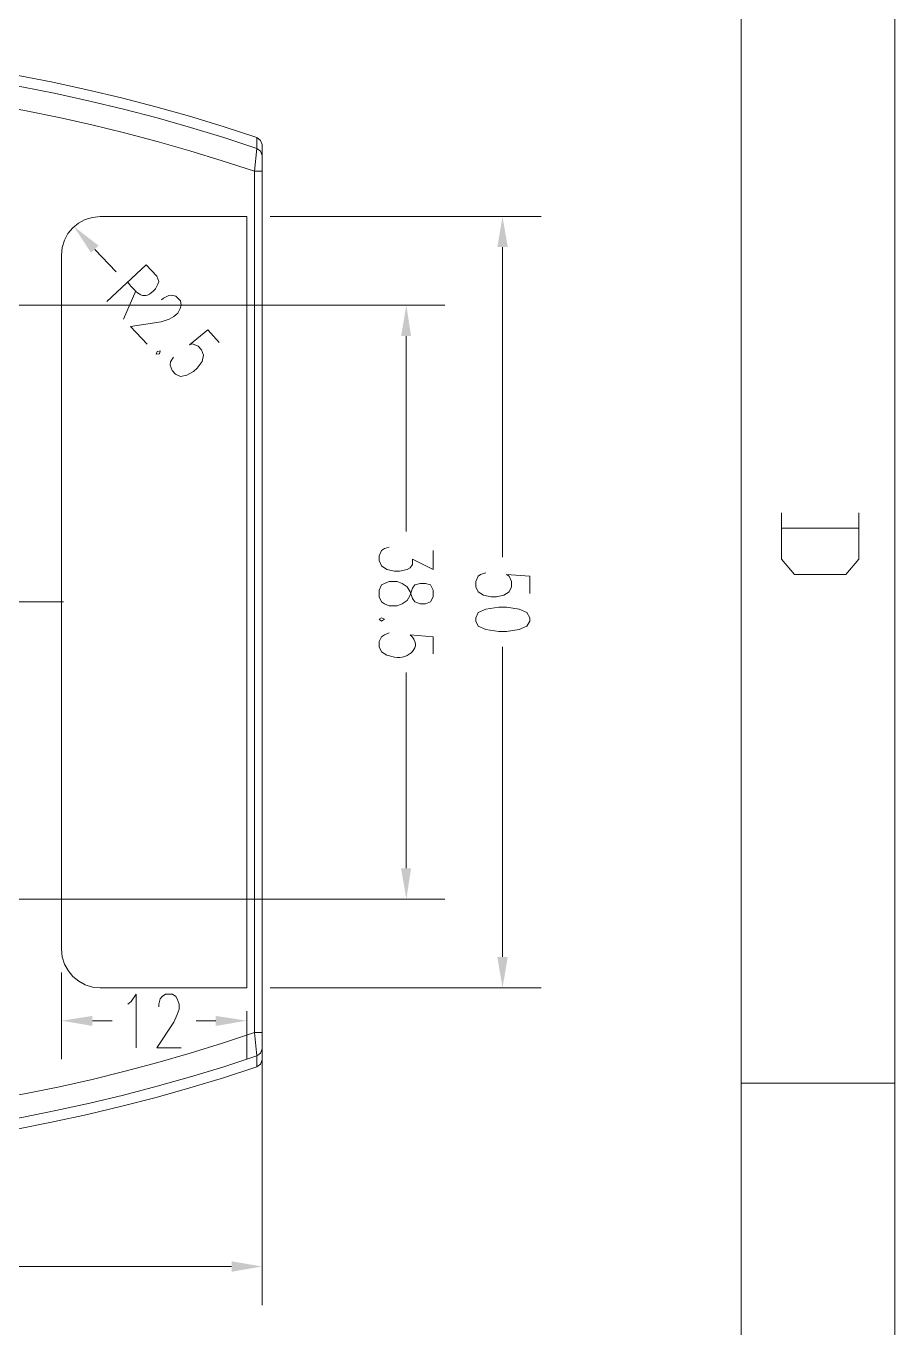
# Model space of a CAD drawing. Header units: millimetres. Extents: x 0 to 204, y 0 to 288.
# Drawn here: x 165 to 203.6, y 133.1 to 190.9 of the extents above; entities that cross this region are included whole.
import ezdxf

# ---------------------------------------------------------------- set-up
doc = ezdxf.new("R2010")
doc.units = ezdxf.units.MM

msp = doc.modelspace()

# ---------------------------------------------------------------- hatches: boundary and pattern name
h = msp.add_hatch(color=0)
h.dxf.hatch_style = 2
h.paths.add_polyline_path([(186.3725, 181.123167), (185.906833, 181.123167), (186.139667, 182.477833)])
h = msp.add_hatch(color=0)
h.dxf.hatch_style = 2
h.paths.add_polyline_path([(168.190333, 181.186667), (167.851667, 180.869167), (167.089667, 182.033333)])
h = msp.add_hatch(color=0)
h.dxf.hatch_style = 2
h.paths.add_polyline_path([(182.075667, 177.165), (181.631167, 177.165), (181.864, 178.540833)])
h = msp.add_hatch(color=0)
h.dxf.hatch_style = 2
h.paths.add_polyline_path([(182.075667, 153.521833), (181.631167, 153.521833), (181.864, 152.146)])
h = msp.add_hatch(color=0)
h.dxf.hatch_style = 2
h.paths.add_polyline_path([(186.3725, 149.584833), (185.906833, 149.584833), (186.139667, 148.209)])
h = msp.add_hatch(color=0)
h.dxf.hatch_style = 2
h.paths.add_polyline_path([(167.915167, 146.960167), (167.915167, 146.515667), (166.539333, 146.7485)])
h = msp.add_hatch(color=0)
h.dxf.hatch_style = 2
h.paths.add_polyline_path([(173.397333, 146.960167), (173.397333, 146.515667), (174.773167, 146.7485)])
h = msp.add_hatch(color=0)
h.dxf.hatch_style = 2
h.paths.add_polyline_path([(174.095833, 136.059333), (174.095833, 135.593667), (175.4505, 135.8265)])

# ---------------------------------------------------------------- linework, layer by layer
at = {"color": 0, "lineweight": 0}
for points in [[(203.581, 287.930167), (203.581, 0)], [(196.744167, 281.093333), (196.744167, 6.836833)], [(175.217667, 185.9915), (173.729042, 186.478523), (172.230765, 186.934539), (170.723477, 187.359496), (169.207822, 187.753344), (167.684439, 188.116031), (166.153972, 188.447505), (164.617062, 188.747717), (163.07435, 189.016614), (161.526479, 189.254145), (159.974091, 189.46026), (158.417826, 189.634907), (156.858328, 189.778035), (155.296238, 189.889593), (153.732198, 189.969529), (152.166849, 190.017793), (150.600833, 190.034333)], [(175.217667, 185.504667), (173.753291, 185.988137), (172.278493, 186.440599), (170.79403, 186.862141), (169.300657, 187.252851), (167.799132, 187.612818), (166.290212, 187.94213), (164.774651, 188.240876), (163.253208, 188.509143), (161.726639, 188.74702), (160.1957, 188.954596), (158.661148, 189.131958), (157.123739, 189.279196), (155.584229, 189.396397), (154.043377, 189.483651), (152.501937, 189.541044), (150.960667, 189.568667)], [(175.111833, 184.488667), (173.677498, 184.960657), (172.237964, 185.403619), (170.793257, 185.817543), (169.343404, 186.202423), (167.888431, 186.55825), (166.428363, 186.885017), (164.963229, 187.182715), (163.493053, 187.451339), (162.017863, 187.690878), (160.537684, 187.901327), (159.052544, 188.082676), (157.562467, 188.234919), (156.067482, 188.358047), (154.567613, 188.452053), (153.062888, 188.516929), (151.553333, 188.552667)], [(175.217667, 185.9915), (175.217667, 185.504667)], [(175.4505, 185.674), (175.387, 185.8645), (175.217667, 185.9915)], [(175.217667, 185.504667), (175.111833, 184.488667)], [(175.4505, 185.187167), (175.387, 185.377667), (175.217667, 185.504667)], [(175.4505, 185.674), (175.4505, 145.012833)], [(175.4505, 184.488667), (175.111833, 184.488667)], [(175.111833, 184.488667), (175.111833, 146.219333)], [(168.253833, 182.477833), (167.910439, 182.443506), (167.588026, 182.343838), (167.294543, 182.185789), (167.037941, 181.976316), (166.826169, 181.722376), (166.667177, 181.430927), (166.568915, 181.108927), (166.539333, 180.763333)], [(174.773167, 182.477833), (168.253833, 182.477833)], [(174.773167, 148.209), (174.773167, 182.477833)], [(175.810333, 182.477833), (187.854167, 182.477833)], [(186.139667, 181.123167), (186.139667, 167.343667)], [(166.539333, 180.763333), (166.539333, 149.9235)], [(168.9735, 180.0225), (168.021, 181.017333)], [(168.550167, 178.710167), (170.307, 180.34), (170.772667, 179.832), (170.857333, 179.599167), (170.815, 179.472167), (170.709167, 179.2605), (170.617198, 179.162768), (170.529258, 179.086129), (170.444919, 179.029385), (170.363753, 178.991336), (170.285332, 178.970785), (170.209228, 178.966533), (170.135014, 178.977383), (170.06226, 179.002134), (169.990541, 179.03959), (169.919427, 179.088552), (169.848491, 179.147821), (169.777304, 179.216199), (169.70544, 179.292487), (169.63247, 179.375488), (169.557966, 179.464003), (169.4815, 179.556833)], [(169.841333, 179.175833), (169.291, 177.927)], [(170.984333, 178.773667), (171.069, 178.858333), (171.301833, 178.964167), (171.428833, 178.985333), (171.619333, 178.943), (171.831, 178.731333), (171.852167, 178.540833), (171.809833, 178.392667), (171.704, 178.181), (171.534667, 178.032833), (171.323, 177.927), (170.963167, 177.8), (169.6085, 177.588333), (170.349333, 176.805167)], [(158.665333, 178.540833), (183.5785, 178.540833)], [(173.5455, 176.889833), (173.0375, 177.440167), (172.233167, 176.784), (172.360167, 176.826333), (172.614167, 176.7205), (172.762333, 176.551167), (172.847, 176.318333), (172.7835, 176.043167), (172.571833, 175.746833), (172.4025, 175.598667), (172.106167, 175.429333), (171.831, 175.365833), (171.598167, 175.471667), (171.45, 175.641), (171.365333, 175.873833), (171.3865, 176.022), (171.5135, 176.233667)], [(181.864, 177.165), (181.864, 168.486667)], [(198.543333, 169.312167), (198.543333, 167.259), (199.114833, 166.581667), (201.400833, 166.581667), (201.972333, 167.259), (201.972333, 169.312167)], [(201.972333, 168.634833), (198.543333, 168.634833)], [(183.049333, 167.64), (183.049333, 166.793333), (182.139167, 167.259), (182.139167, 167.026167), (182.033333, 166.878), (181.906333, 166.793333), (181.567667, 166.729833), (181.334833, 166.729833), (180.996167, 166.793333), (180.763333, 166.962667), (180.6575, 167.1955), (180.6575, 167.407167), (180.763333, 167.64), (180.890333, 167.724667), (181.102, 167.788167)], [(187.346167, 165.735), (187.346167, 166.497), (186.309, 166.581667), (186.436, 166.497), (186.541833, 166.264167), (186.541833, 166.031333), (186.436, 165.7985), (186.203167, 165.650333), (185.8645, 165.586833), (185.631667, 165.586833), (185.293, 165.650333), (185.060167, 165.7985), (184.954333, 166.031333), (184.954333, 166.264167), (185.060167, 166.497), (185.166, 166.581667), (185.398833, 166.645167)], [(166.624, 165.354), (148.230167, 165.354)], [(183.049333, 163.046833), (183.049333, 163.808833), (182.033333, 163.8935), (182.13151, 163.794093), (182.201767, 163.694744), (182.246037, 163.596506), (182.266249, 163.500428), (182.264333, 163.407563), (182.24222, 163.318961), (182.201839, 163.235674), (182.14512, 163.158752), (182.073994, 163.089247), (181.99039, 163.028209), (181.89624, 162.97669), (181.793472, 162.935741), (181.684017, 162.906413), (181.569806, 162.889758), (181.452768, 162.886825), (181.334833, 162.898667), (180.996167, 162.983333), (180.763333, 163.1315), (180.6575, 163.364333), (180.6575, 163.597167), (180.763333, 163.808833), (180.890333, 163.8935), (181.102, 163.978167)], [(186.139667, 149.584833), (186.139667, 163.364333)], [(181.864, 153.521833), (181.864, 162.221333)], [(158.665333, 152.146), (183.5785, 152.146)], [(166.539333, 149.9235), (166.570246, 149.583767), (166.67055, 149.263894), (166.83175, 148.971868), (167.045349, 148.715677), (167.302853, 148.503308), (167.595765, 148.342747), (167.91559, 148.241982), (168.253833, 148.209)], [(166.539333, 148.886333), (166.539333, 145.034)], [(168.253833, 148.209), (174.773167, 148.209)], [(175.810333, 148.209), (187.854167, 148.209)], [(169.4815, 147.489333), (169.629667, 147.595167), (169.8625, 147.933833), (169.8625, 145.542)], [(170.857333, 147.362333), (170.857333, 147.489333), (170.920833, 147.722167), (171.0055, 147.828), (171.153667, 147.933833), (171.471167, 147.933833), (171.619333, 147.828), (171.682833, 147.722167), (171.7675, 147.489333), (171.7675, 147.2565), (171.682833, 147.023667), (171.534667, 146.685), (170.772667, 145.542), (171.852167, 145.542)], [(174.773167, 147.171833), (174.773167, 145.034)], [(167.915167, 146.7485), (168.783, 146.7485)], [(173.397333, 146.7485), (172.5295, 146.7485)], [(151.553333, 142.134167), (153.052362, 142.168724), (154.550887, 142.233173), (156.048255, 142.327415), (157.543814, 142.451352), (159.036911, 142.604889), (160.526894, 142.787925), (162.01311, 143.000365), (163.494905, 143.242109), (164.971628, 143.513062), (166.442626, 143.813124), (167.907246, 144.142198), (169.364835, 144.500187), (170.814741, 144.886992), (172.256312, 145.302517), (173.688893, 145.746663), (175.111833, 146.219333)], [(175.111833, 146.219333), (175.217667, 145.182167)], [(175.4505, 146.219333), (175.111833, 146.219333)], [(175.4505, 145.499667), (175.387, 145.309167), (175.217667, 145.182167)], [(175.4505, 145.753667), (175.4505, 134.112)], [(150.600833, 140.673667), (152.156233, 140.68619), (153.715138, 140.731557), (155.276316, 140.809551), (156.838534, 140.919961), (158.40056, 141.062571), (159.961161, 141.237167), (161.519105, 141.443536), (163.073159, 141.681465), (164.622091, 141.950738), (166.164669, 142.251141), (167.699659, 142.582462), (169.22583, 142.944486), (170.741948, 143.336999), (172.246782, 143.759787), (173.739099, 144.212637), (175.217667, 144.695333)], [(150.960667, 141.139333), (152.504824, 141.15656), (154.047906, 141.206583), (155.589338, 141.289102), (157.128551, 141.403817), (158.66497, 141.550427), (160.198025, 141.728631), (161.727144, 141.938127), (163.251753, 142.178617), (164.771282, 142.449798), (166.285158, 142.751369), (167.792809, 143.083031), (169.293662, 143.444483), (170.787147, 143.835423), (172.272691, 144.25555), (173.749721, 144.704565), (175.217667, 145.182167)], [(175.217667, 145.182167), (175.217667, 144.695333)], [(175.217667, 144.695333), (175.387, 144.822333), (175.4505, 145.012833)], [(196.744167, 143.975667), (203.581, 143.975667)], [(174.095833, 135.8265), (144.102667, 135.8265)]]:
    msp.add_lwpolyline(points, dxfattribs=at)
for points in [[(170.920833, 176.508833), (170.793833, 176.487667), (170.7515, 176.360667), (170.899667, 176.381833)], [(183.049333, 165.883167), (182.9435, 166.116), (182.710667, 166.1795), (182.477833, 166.1795), (182.245, 166.116), (182.139167, 165.967833), (182.033333, 165.650333), (181.906333, 165.4175), (181.6735, 165.269333), (181.461833, 165.184667), (181.102, 165.184667), (180.890333, 165.269333), (180.763333, 165.354), (180.6575, 165.586833), (180.6575, 165.883167), (180.763333, 166.116), (180.890333, 166.1795), (181.102, 166.264167), (181.461833, 166.264167), (181.6735, 166.1795), (181.906333, 166.031333), (182.033333, 165.7985), (182.139167, 165.502167), (182.245, 165.354), (182.477833, 165.269333), (182.710667, 165.269333), (182.9435, 165.354), (183.049333, 165.586833)], [(187.346167, 164.6555), (187.219167, 164.888333), (186.8805, 165.0365), (186.309, 165.121167), (185.970333, 165.121167), (185.398833, 165.0365), (185.060167, 164.888333), (184.954333, 164.6555), (184.954333, 164.507333), (185.060167, 164.2745), (185.398833, 164.126333), (185.970333, 164.041667), (186.309, 164.041667), (186.8805, 164.126333), (187.219167, 164.2745), (187.346167, 164.507333)], [(180.890333, 164.592), (180.763333, 164.6555), (180.6575, 164.592), (180.763333, 164.507333)]]:
    msp.add_lwpolyline(points, close=True, dxfattribs=at)

doc.saveas('drawing.dxf')
